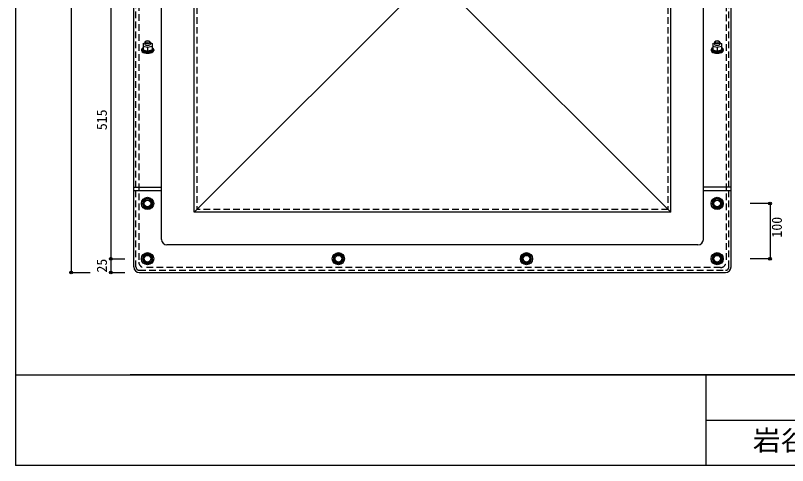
# Model space of a CAD drawing. Units: millimetres at full size, sheet at 1:10; details may follow other scales. Extents: x -10475 to 9199, y -10092 to 10143.
# Drawn here: x 5199 to 6595, y -10092 to -9278 of the extents above; entities that cross this region are included whole.
import ezdxf
from ezdxf.enums import TextEntityAlignment as Align

# ---------------------------------------------------------------- set-up
doc = ezdxf.new("R2010")
doc.units = ezdxf.units.MM
doc.header["$LTSCALE"] = 10
doc.header["$PDMODE"] = 32
doc.header["$PDSIZE"] = 5
doc.linetypes.add('DASHED1', pattern=[1.8, 1.2, -0.6])
for name, color, linetype in [('0-0_FRP', 7, 'Continuous'), ('0-3_開口寸法', 2, 'DASHED1'), ('0-8_FRP寸法', 3, 'Continuous'), ('0-F_図面枠', 7, 'Continuous')]:
    doc.layers.add(name, color=color, linetype=linetype)
doc.styles.add('ＭＳ ゴシック', font='')
doc.styles.get('ＭＳ ゴシック').set_extended_font_data('MS Gothic')

msp = doc.modelspace()

# ---------------------------------------------------------------- linework, layer by layer
at = {"layer": '0-0_FRP', "color": 4}
for p, q in [((5412.77, -9732.85), (5412.77, -8672.85)), ((6492.77, -9732.85), (6492.77, -8672.85)), ((5462.77, -9682.85), (5462.77, -8722.85)), ((6442.77, -9682.85), (6442.77, -8722.85)), ((5521.77, -9633.85), (5521.77, -8771.85)), ((5521.77, -8771.85), (6383.77, -9633.85)), ((6383.77, -9633.85), (6383.77, -8771.99)), ((5428.72, -9337.57), (5428.72, -9339.77)), ((5446.82, -9339.77), (5446.82, -9337.57)), ((6458.72, -9337.57), (6458.72, -9339.77)), ((6476.82, -9339.77), (6476.82, -9337.57)), ((5441.49, -9341.55), (5441.19, -9341.23)), ((5441.49, -9341.55), (5441.24, -9343.8)), ((5442.71, -9343.43), (5441.42, -9342.21)), ((5442.95, -9341.15), (5442.56, -9340.83)), ((5442.95, -9341.15), (5442.71, -9343.43)), ((6471.49, -9341.55), (6471.19, -9341.23)), ((6471.49, -9341.55), (6471.24, -9343.8)), ((6472.71, -9343.43), (6471.42, -9342.21)), ((6472.95, -9341.15), (6472.56, -9340.83)), ((6472.95, -9341.15), (6472.71, -9343.43)), ((5412.77, -9588.73), (5462.77, -9588.73)), ((6492.77, -9588.73), (6442.77, -9588.73)), ((5462.77, -9595.37), (5412.77, -9595.37)), ((6492.77, -9595.37), (6442.77, -9595.37)), ((5441.3, -9625.05), (5441.75, -9625.98)), ((5441.96, -9624.67), (5442.41, -9625.62)), ((5442.14, -9624.56), (5442.68, -9625.45)), ((6471.3, -9625.05), (6471.75, -9625.98)), ((6471.96, -9624.67), (6472.41, -9625.62)), ((6472.14, -9624.56), (6472.68, -9625.45)), ((6383.77, -9633.85), (5521.77, -9633.85)), ((6432.77, -9692.85), (5472.77, -9692.85)), ((5441.3, -9725.05), (5441.75, -9725.98)), ((5441.96, -9724.67), (5442.41, -9725.62)), ((5442.14, -9724.56), (5442.68, -9725.45)), ((5786.3, -9725.05), (5786.75, -9725.98)), ((5786.96, -9724.67), (5787.41, -9725.62)), ((5787.14, -9724.56), (5787.68, -9725.45)), ((6126.3, -9725.05), (6126.75, -9725.98)), ((6126.96, -9724.67), (6127.41, -9725.62)), ((6127.14, -9724.56), (6127.68, -9725.45)), ((6471.3, -9725.05), (6471.75, -9725.98)), ((6471.96, -9724.67), (6472.41, -9725.62)), ((6472.14, -9724.56), (6472.68, -9725.45)), ((5422.77, -9742.85), (6482.77, -9742.85))]:
    msp.add_line(p, q, dxfattribs=at)
at = {"layer": '0-0_FRP', "linetype": 'DASHED1'}
for p, q in [((5416.77, -9732.85), (5416.77, -8672.85)), ((5421.77, -8681.85), (5421.77, -9723.85)), ((6483.77, -8681.99), (6483.77, -9723.85)), ((6488.77, -9732.85), (6488.77, -8672.99)), ((5422.77, -9738.85), (6482.77, -9738.85)), ((6473.77, -9733.85), (5431.77, -9733.85))]:
    msp.add_line(p, q, dxfattribs=at)
at = {"layer": '0-0_FRP'}
for p, q in [((5433.56, -9325.2), (5434.82, -9324.26)), ((5440.72, -9324.26), (5441.98, -9325.2)), ((6463.56, -9325.2), (6464.82, -9324.26)), ((6470.72, -9324.26), (6471.98, -9325.2)), ((5429.77, -9328.57), (5432.77, -9327.7)), ((5429.77, -9328.57), (5429.77, -9333.22)), ((5429.77, -9333.22), (5429.77, -9335.24)), ((5429.77, -9335.24), (5429.77, -9339.9)), ((5429.77, -9339.9), (5437.77, -9342.22)), ((5432.77, -9326.47), (5432.77, -9329.65)), ((5437.77, -9335.55), (5437.77, -9342.22)), ((5441.19, -9341.23), (5445.77, -9339.9)), ((5442.77, -9326.47), (5442.77, -9329.65)), ((5442.77, -9327.7), (5445.77, -9328.57)), ((5445.77, -9328.57), (5445.77, -9333.22)), ((5445.77, -9333.22), (5445.77, -9335.24)), ((5445.77, -9335.24), (5445.77, -9339.9)), ((6459.77, -9328.57), (6462.77, -9327.7)), ((6459.77, -9328.57), (6459.77, -9333.22)), ((6459.77, -9333.22), (6459.77, -9335.24)), ((6459.77, -9335.24), (6459.77, -9339.9)), ((6459.77, -9339.9), (6467.77, -9342.22)), ((6462.77, -9326.47), (6462.77, -9329.65)), ((6467.77, -9335.55), (6467.77, -9342.22)), ((6471.19, -9341.23), (6475.77, -9339.9)), ((6472.77, -9326.47), (6472.77, -9329.65)), ((6472.77, -9327.7), (6475.77, -9328.57)), ((6475.77, -9328.57), (6475.77, -9333.22)), ((6475.77, -9333.22), (6475.77, -9335.24)), ((6475.77, -9335.24), (6475.77, -9339.9)), ((5437.77, -9342.22), (5441.19, -9341.23)), ((6467.77, -9342.22), (6471.19, -9341.23))]:
    msp.add_line(p, q, dxfattribs=at)
at = {"layer": '0-0_FRP', "color": 3}
for p, q in [((5426.77, -9339.77), (5426.77, -9341.18)), ((5448.77, -9339.77), (5448.77, -9341.18)), ((6456.77, -9339.77), (6456.77, -9341.18)), ((6478.77, -9339.77), (6478.77, -9341.18))]:
    msp.add_line(p, q, dxfattribs=at)
at = {"layer": '0-0_FRP', "color": 4}
msp.add_lwpolyline([(5521.77, -9633.85), (5940.48, -9215.13), (6383.77, -8771.85)], dxfattribs=at)
at = {"layer": '0-0_FRP'}
for points in [[(5429.77, -9333.22), (5437.77, -9335.55), (5445.77, -9333.22)], [(6459.77, -9333.22), (6467.77, -9335.55), (6475.77, -9333.22)]]:
    msp.add_lwpolyline(points, dxfattribs=at)
for points in [[(5429.77, -9613.23), (5429.77, -9622.47), (5437.77, -9627.09), (5445.77, -9622.47), (5445.77, -9613.23), (5437.77, -9608.61)], [(6459.77, -9613.23), (6459.77, -9622.47), (6467.77, -9627.09), (6475.77, -9622.47), (6475.77, -9613.23), (6467.77, -9608.61)], [(5429.77, -9713.23), (5429.77, -9722.47), (5437.77, -9727.09), (5445.77, -9722.47), (5445.77, -9713.23), (5437.77, -9708.61)], [(5774.77, -9713.23), (5774.77, -9722.47), (5782.77, -9727.09), (5790.77, -9722.47), (5790.77, -9713.23), (5782.77, -9708.61)], [(6114.77, -9713.23), (6114.77, -9722.47), (6122.77, -9727.09), (6130.77, -9722.47), (6130.77, -9713.23), (6122.77, -9708.61)], [(6459.77, -9713.23), (6459.77, -9722.47), (6467.77, -9727.09), (6475.77, -9722.47), (6475.77, -9713.23), (6467.77, -9708.61)]]:
    msp.add_lwpolyline(points, close=True, dxfattribs=at)
at = {"layer": '0-0_FRP', "color": 3}
for centre in [(5437.77, -9617.85), (6467.77, -9617.85), (5437.77, -9717.85), (5782.77, -9717.85), (6122.77, -9717.85), (6467.77, -9717.85)]:
    msp.add_circle(centre, 11, dxfattribs=at)
at = {"layer": '0-0_FRP'}
for centre, radius in [((5437.77, -9617.85), 8), ((5437.77, -9617.85), 6), ((6467.77, -9617.85), 8), ((6467.77, -9617.85), 6), ((5437.77, -9717.85), 8), ((5437.77, -9717.85), 6), ((5782.77, -9717.85), 8), ((5782.77, -9717.85), 6), ((6122.77, -9717.85), 8), ((6122.77, -9717.85), 6), ((6467.77, -9717.85), 8), ((6467.77, -9717.85), 6)]:
    msp.add_circle(centre, radius, dxfattribs=at)
at = {"layer": '0-0_FRP', "color": 4}
for centre, radius, start, end in [((5437.77, -9617.85), 9.05, 152.126, 207.874), ((5437.77, -9617.85), 9.05, 92.126, 147.874), ((5437.77, -9617.85), 9.05, 32.126, 87.874), ((5437.77, -9617.85), 9.05, 332.126, 27.874), ((6467.77, -9617.85), 9.05, 152.126, 207.874), ((6467.77, -9617.85), 9.05, 92.126, 147.874), ((6467.77, -9617.85), 9.05, 32.126, 87.874), ((6467.77, -9617.85), 9.05, 332.126, 27.874), ((5437.77, -9617.85), 9.05, 212.126, 267.874), ((5437.77, -9617.85), 9.05, 272.126, 296.08378), ((5437.77, -9617.85), 9.05, 300.86525, 327.874), ((6467.77, -9617.85), 9.05, 212.126, 267.874), ((6467.77, -9617.85), 9.05, 272.126, 296.08378), ((6467.77, -9617.85), 9.05, 300.86525, 327.874), ((5472.77, -9682.85), 10, 180, 270), ((6432.77, -9682.85), 10, 270, 0), ((5437.77, -9717.85), 9.05, 152.126, 207.874), ((5437.77, -9717.85), 9.05, 92.126, 147.874), ((5437.77, -9717.85), 9.05, 32.126, 87.874), ((5437.77, -9717.85), 9.05, 332.126, 27.874), ((5782.77, -9717.85), 9.05, 152.126, 207.874), ((5782.77, -9717.85), 9.05, 92.126, 147.874), ((5782.77, -9717.85), 9.05, 32.126, 87.874), ((5782.77, -9717.85), 9.05, 332.126, 27.874), ((6122.77, -9717.85), 9.05, 152.126, 207.874), ((6122.77, -9717.85), 9.05, 92.126, 147.874), ((6122.77, -9717.85), 9.05, 32.126, 87.874), ((6122.77, -9717.85), 9.05, 332.126, 27.874), ((6467.77, -9717.85), 9.05, 152.126, 207.874), ((6467.77, -9717.85), 9.05, 92.126, 147.874), ((6467.77, -9717.85), 9.05, 32.126, 87.874), ((6467.77, -9717.85), 9.05, 332.126, 27.874), ((5437.77, -9717.85), 9.05, 212.126, 267.874), ((5437.77, -9717.85), 9.05, 272.126, 296.08378), ((5437.77, -9717.85), 9.05, 300.86525, 327.874), ((5782.77, -9717.85), 9.05, 212.126, 267.874), ((5782.77, -9717.85), 9.05, 272.126, 296.08378), ((5782.77, -9717.85), 9.05, 300.86525, 327.874), ((6122.77, -9717.85), 9.05, 212.126, 267.874), ((6122.77, -9717.85), 9.05, 272.126, 296.08378), ((6122.77, -9717.85), 9.05, 300.86525, 327.874), ((6467.77, -9717.85), 9.05, 212.126, 267.874), ((6467.77, -9717.85), 9.05, 272.126, 296.08378), ((6467.77, -9717.85), 9.05, 300.86525, 327.874), ((5422.77, -9732.85), 10, 180, 270), ((6482.77, -9732.85), 10, 270, 0)]:
    msp.add_arc(centre, radius, start, end, dxfattribs=at)
at = {"layer": '0-0_FRP', "linetype": 'DASHED1'}
for centre, radius, start, end in [((5431.77, -9723.85), 10, 180, 270), ((6473.77, -9723.85), 10, 270, 0), ((5422.77, -9732.85), 6, 180, 270), ((6482.77, -9732.85), 6, 270, 0)]:
    msp.add_arc(centre, radius, start, end, dxfattribs=at)
at = {"layer": '0-0_FRP'}
for centre, major_axis, start_param, end_param in [((5437.77, -9326.47), (5, 0), 2.5729824, 6.8517955), ((6467.77, -9326.47), (5, 0), 2.5729824, 6.8517955), ((5437.77, -9329.65), (-5, 0), 0, 3.1415927), ((6467.77, -9329.65), (-5, 0), 0, 3.1415927)]:
    msp.add_ellipse(centre, major_axis=major_axis, ratio=0.4741, start_param=start_param, end_param=end_param, dxfattribs=at)
for centre in [(5437.77, -9325.15), (6467.77, -9325.15)]:
    msp.add_ellipse(centre, major_axis=(-3.5, 0), ratio=0.4741, dxfattribs=at)
at = {"layer": '0-0_FRP', "color": 3}
for centre, start_param, end_param in [((5437.77, -9339.77), 5.6487828, 10.0591804), ((6467.77, -9339.77), 5.6487828, 10.0591804), ((5437.77, -9341.18), 0, 3.1415927), ((6467.77, -9341.18), 0, 3.1415927)]:
    msp.add_ellipse(centre, major_axis=(-11, 0), ratio=0.4741, start_param=start_param, end_param=end_param, dxfattribs=at)
at = {"layer": '0-0_FRP', "color": 4}
for centre, start_param, end_param in [((5437.77, -9337.57), 5.7966923, 6.7696783), ((5437.77, -9339.77), 0, 1.9644044), ((5437.77, -9337.57), 0.6086861, 1.447031), ((5437.77, -9339.77), 2.1483083, 3.1415927), ((5437.77, -9337.57), 2.1802883, 2.5329065), ((5437.77, -9337.57), 2.6550996, 3.6280857), ((6467.77, -9337.57), 5.7966923, 6.7696783), ((6467.77, -9339.77), 0, 1.9644044), ((6467.77, -9337.57), 0.6086861, 1.447031), ((6467.77, -9339.77), 2.1483083, 3.1415927), ((6467.77, -9337.57), 2.1802883, 2.5329065), ((6467.77, -9337.57), 2.6550996, 3.6280857), ((5437.77, -9337.57), 1.6945616, 1.9941538), ((6467.77, -9337.57), 1.6945616, 1.9941538)]:
    msp.add_ellipse(centre, major_axis=(-9.05, 0), ratio=0.481958, start_param=start_param, end_param=end_param, dxfattribs=at)
at = {"layer": '0-3_開口寸法', "color": 3}
for p, q in [((5526.77, -8776.85), (5526.77, -9628.85)), ((6378.77, -8776.85), (6378.77, -9628.85)), ((6378.77, -9628.85), (5526.77, -9628.85))]:
    msp.add_line(p, q, dxfattribs=at)
at = {"layer": '0-8_FRP寸法', "color": 4}
for p, q in [((5299.54, -8662.85), (5299.54, -9742.85)), ((5371.42, -9202.85), (5371.42, -9717.85)), ((6563.25, -9617.85), (6563.25, -9717.85)), ((5371.42, -9717.85), (5371.42, -9742.85))]:
    msp.add_line(p, q, dxfattribs=at)
at = {"layer": '0-8_FRP寸法'}
for p, q in [((6563.25, -9617.85), (6527.08, -9617.85)), ((5371.42, -9717.85), (5396.38, -9717.85)), ((6563.25, -9717.85), (6527.08, -9717.85)), ((5299.54, -9742.85), (5333.7, -9742.85)), ((5371.42, -9742.85), (5396.38, -9742.85))]:
    msp.add_line(p, q, dxfattribs=at)
at = {"layer": '0-8_FRP寸法', "color": 6}
for p in [(6563.25, -9617.85), (5371.42, -9717.85), (6563.25, -9717.85), (5299.54, -9742.85), (5371.42, -9742.85)]:
    msp.add_point(p, dxfattribs=at)
at = {"layer": '0-F_図面枠'}
for p, q in [((5198.81, -7331.97), (5198.81, -10091.97)), ((5198.81, -9927.64), (9198.81, -9927.64)), ((9198.81, -9927.64), (5406.39, -9927.64)), ((6447.04, -9927.64), (6447.04, -10091.97)), ((6447.04, -10009.8), (7066.53, -10009.8)), ((9198.81, -10091.97), (5198.81, -10091.97))]:
    msp.add_line(p, q, dxfattribs=at)

# ---------------------------------------------------------------- texts
at = {"layer": '0-8_FRP寸法', "style": 'ＭＳ ゴシック'}
for s, p in [('515', (5369.61, -9485.35)), ('100', (6590.18, -9679.58)), ('25', (5369.61, -9742.85))]:
    msp.add_text(s, height=18.33, rotation=90, dxfattribs=at).set_placement(p, align=Align.BOTTOM_LEFT)
at = {"layer": '0-F_図面枠', "color": 6, "style": 'ＭＳ ゴシック'}
msp.add_text('岩谷テクノ株式会社', height=36.66, dxfattribs=at).set_placement((6532.33, -10075.74), align=Align.BOTTOM_LEFT)

doc.saveas('drawing.dxf')
